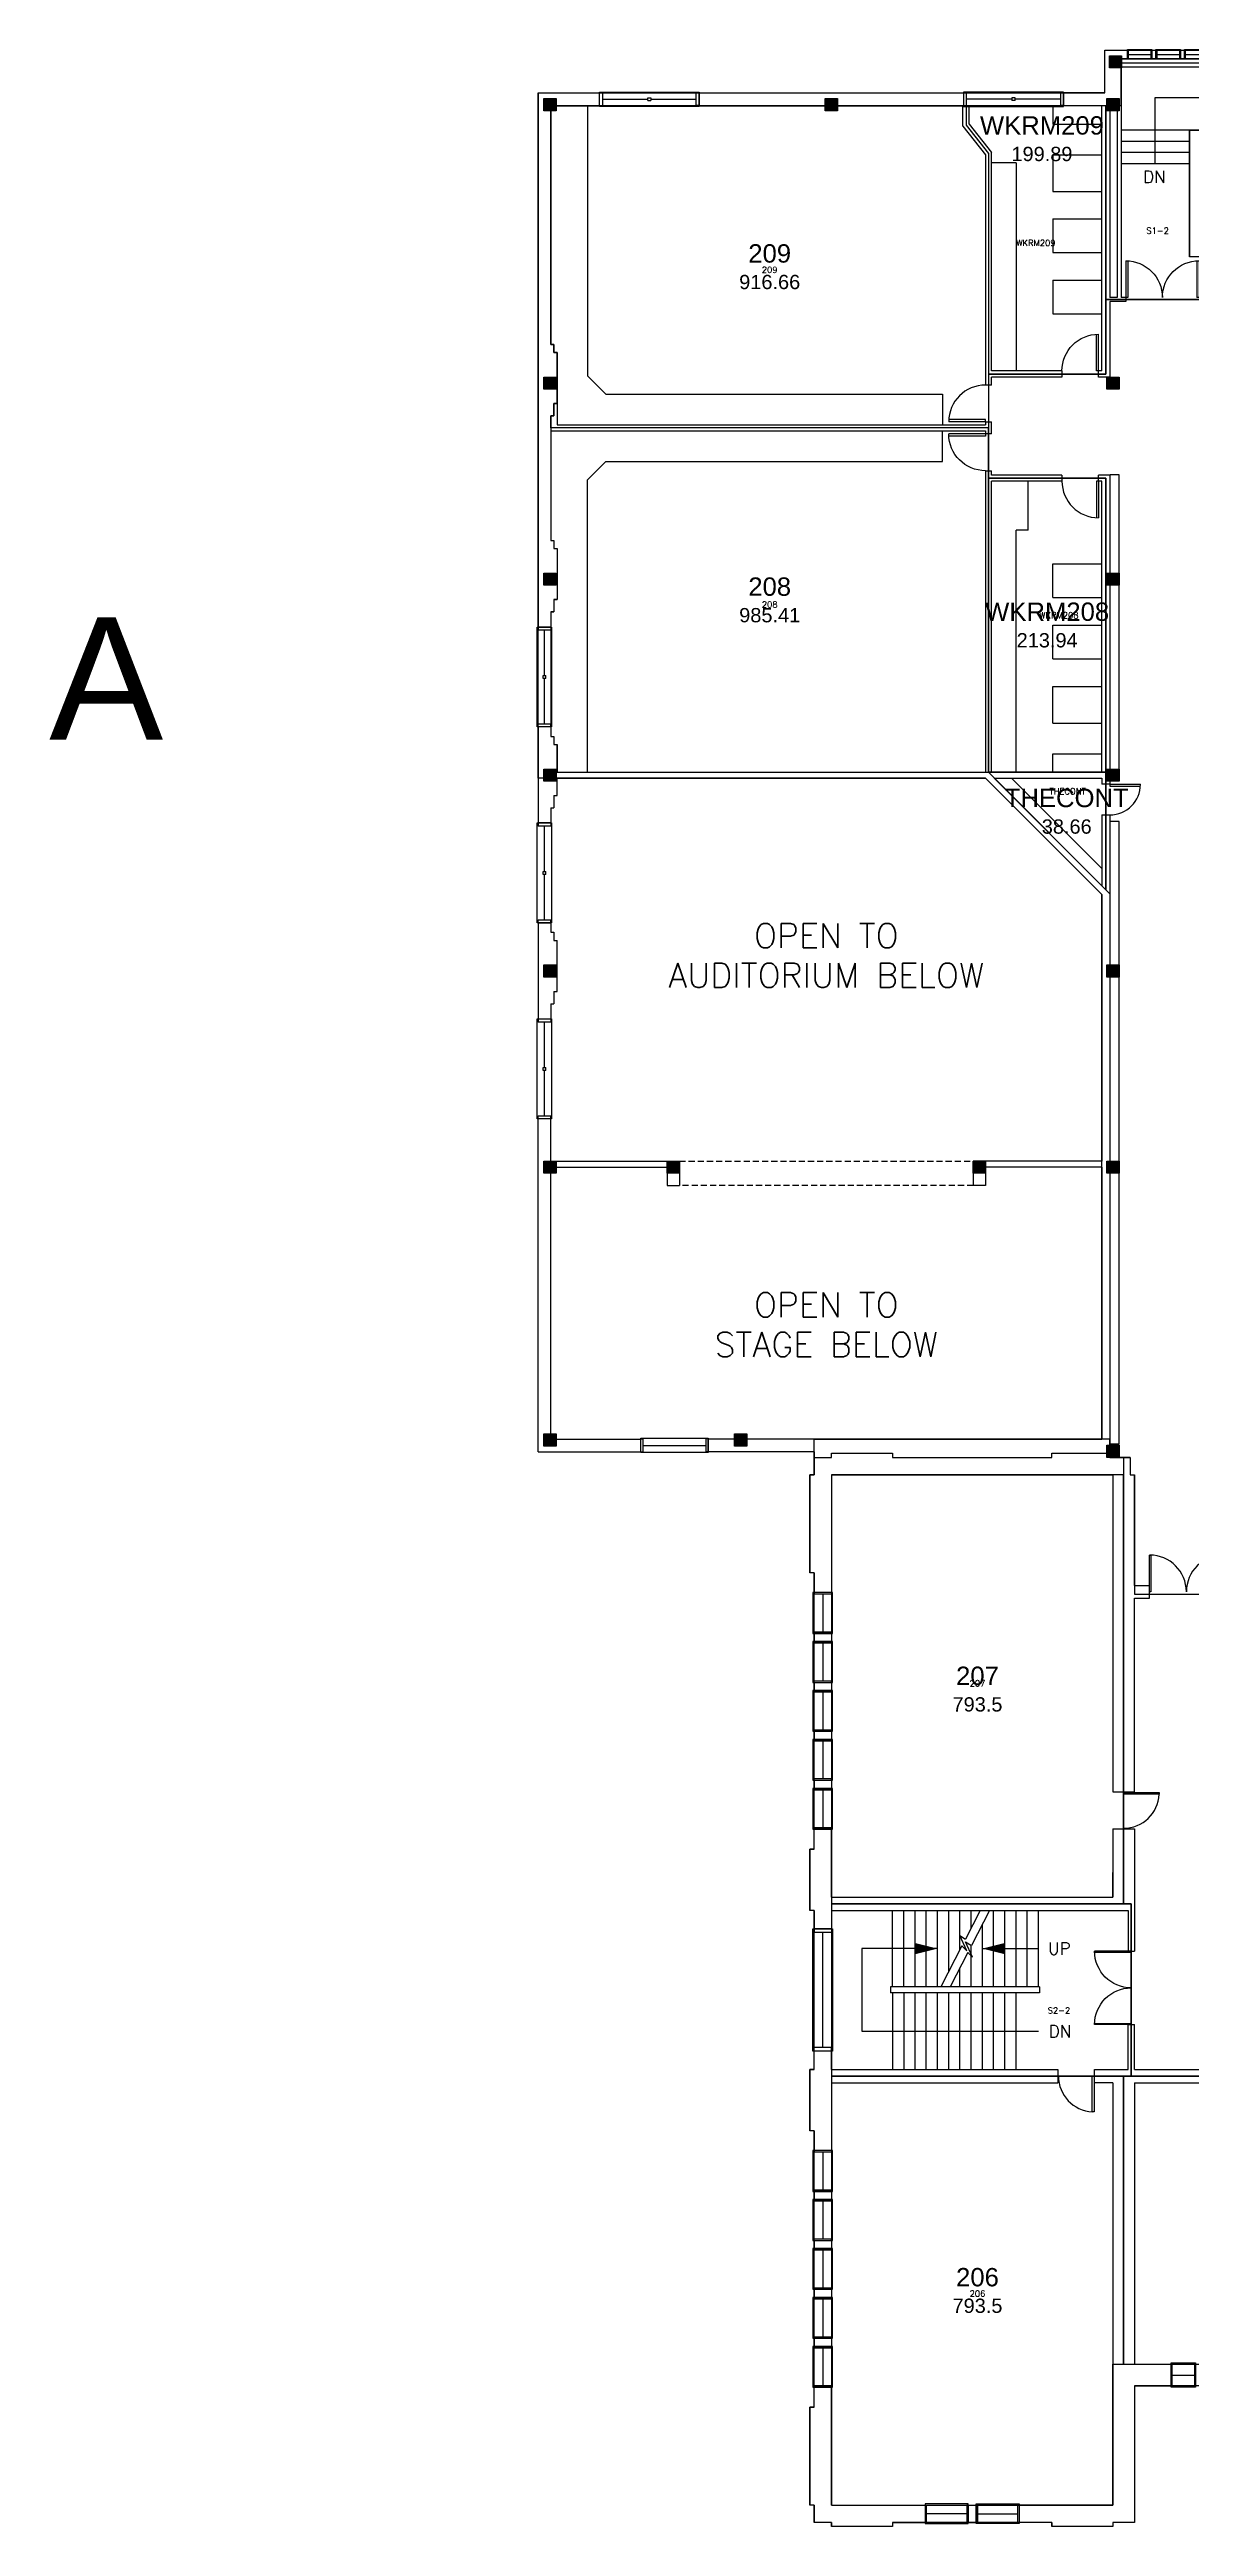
# Model space of a CAD drawing. Header units: inches. Extents: x -2145 to 3863, y -18008 to 4650.
# Drawn here: x -2145 to -1026, y -17840 to -15412 of the extents above; entities that cross this region are included whole.
import ezdxf
from ezdxf.enums import TextEntityAlignment as Align

# ---------------------------------------------------------------- set-up
doc = ezdxf.new("R2010")
doc.units = ezdxf.units.IN
doc.header["$LTSCALE"] = 48
doc.header["$MEASUREMENT"] = 0
doc.linetypes.add('H2', pattern=[0.1875, 0.125, -0.0625])
doc.layers.get('0').update_dxf_attribs({"linetype": 'CONTINUOUS'})
for name, color, linetype in [('A-COLS', 1, 'CONTINUOUS'), ('A-COLS-GRID', 41, 'CONTINUOUS'), ('A-DOOR', 30, 'CONTINUOUS'), ('A-FLOR-STRS', 30, 'CONTINUOUS'), ('A-FURN', 41, 'CONTINUOUS'), ('A-TEXT', 2, 'CONTINUOUS'), ('A-WALLS', 1, 'CONTINUOUS'), ('A-WIN', 30, 'CONTINUOUS'), ('CAFM_BLDG_OTLN', 41, 'CONTINUOUS'), ('CAFM_Gross', 200, 'CONTINUOUS'), ('CAFM_ID', 8, 'CONTINUOUS'), ('CAFM_MeasuredGross', 50, 'CONTINUOUS'), ('CAFM_SPACE', 5, 'CONTINUOUS'), ('CAFM_Space_Label', 7, 'CONTINUOUS')]:
    doc.layers.add(name, color=color, linetype=linetype)
doc.styles.add('CAFM-TXT', font='txt.shx', dxfattribs={"height": 6})
doc.styles.add('CAFM_BLDG-LABL', font='arial.ttf', dxfattribs={"height": 0.5})
doc.styles.add('ROMANS', font='ROMANS.shx')

# ---------------------------------------------------------------- blocks, each defined once
blk = doc.blocks.new('WN1')
for p, q in [((0, -0.5625), (0, 0.5625)), ((0, 0.5625), (1, 0.5625)), ((0, 0.5), (0.03125, 0.5)), ((0.03125, 0.5), (0.03125, -0.5)), ((1, 0.5), (0.96875, 0.5)), ((0.96875, -0.5), (0.96875, 0.5)), ((1, 0.5625), (1, -0.5625)), ((0.03125, 0), (0.96875, 0)), ((0, -0.5), (0.03125, -0.5)), ((1, -0.5625), (0, -0.5625)), ((1, -0.5), (0.96875, -0.5))]:
    blk.add_line(p, q)
blk = doc.blocks.new('WN2')
for p, q in [((0, -0.5625), (0, 0.5625)), ((0, 0.5625), (1, 0.5625)), ((0, 0.5), (0.03125, 0.5)), ((0.03125, 0.5), (0.03125, -0.5)), ((1, 0.5), (0.96875, 0.5)), ((0.96875, -0.5), (0.96875, 0.5)), ((1, 0.5625), (1, -0.5625)), ((0.03125, 0), (0.484375, 0)), ((0.484375, 0.109375), (0.515625, 0.109375)), ((0.484375, -0.09375), (0.484375, 0.109375)), ((0.515625, 0.109375), (0.515625, -0.09375)), ((0.515625, 0), (0.96875, 0)), ((0.484375, -0.09375), (0.515625, -0.09375)), ((0, -0.5), (0.03125, -0.5)), ((1, -0.5625), (0, -0.5625)), ((1, -0.5), (0.96875, -0.5))]:
    blk.add_line(p, q)
blk = doc.blocks.new('DR-S90')
for p, q in [((0.015, 0.005), (0.015, 0.97)), ((0.015, 0.97), (0.062, 0.97)), ((0.062, 0.97), (0.062, 0.005)), ((0.062, 0.005), (0.015, 0.005))]:
    blk.add_line(p, q)
blk.add_arc((0.015, 0), 0.97, 360, 87.21698)
blk = doc.blocks.new('DR-DOUB')
for p, q in [((0, 0.5), (0.015625, 0.5)), ((0, 0), (0, 0.5)), ((0.015625, 0.5), (0.015625, 0)), ((1, 0.5), (0.984375, 0.5)), ((0.984375, 0.5), (0.984375, 0)), ((1, 0), (1, 0.5)), ((0.015625, 0), (0, 0)), ((0.984375, 0), (1, 0))]:
    blk.add_line(p, q)
for centre, start, end in [((0, 0), 0, 90), ((1, 0), 90, 180)]:
    blk.add_arc(centre, 0.5, start, end)
blk = doc.blocks.new('LEADARR2')
blk.add_solid([(0, 0), (1, 0.25), (1, -0.25)])
blk = doc.blocks.new('08PDSS01')
for p, q in [((0, 0), (0, 1)), ((0.06, 0), (0.06, 0.998)), ((0, 0), (0.06, 0))]:
    blk.add_line(p, q)
blk.add_arc((0, 0), 1, 0, 90)
at = {"flags": 1}
for tag, p in [('DOORTYPE', (0.5, 0)), ('DOORNUM', (0.5, -0.171)), ('DOORMAT', (0.5, -0.686)), ('SIZE', (0.5, -0.514)), ('N/E', (0.5, -0.343)), ('FRAMEMAT', (0.5, -0.857)), ('FIRERATE', (0.5, -1.371)), ('JAMBDET', (0.5, -1.2)), ('HEADDET', (0.5, -1.029)), ('REMRKS', (0.5, -1.714)), ('HRDWR', (0.5, -1.543))]:
    blk.add_attdef(tag, text='', height=0.1, dxfattribs=at).set_placement(p, align=Align.CENTER)
blk = doc.blocks.new('08PDSS02')
for p, q in [((0, 0.5), (0, 0)), ((0.03, 0.499), (0.03, 0)), ((0.97, 0.499), (0.97, 0)), ((1, 0.5), (1, 0)), ((0, 0), (0.03, 0)), ((0.97, 0), (1, 0))]:
    blk.add_line(p, q)
for centre, start, end in [((0, 0), 0, 90), ((1, 0), 90, 180)]:
    blk.add_arc(centre, 0.5, start, end)
at = {"flags": 1}
for tag, p in [('DOORTYPE', (0, 0)), ('DOORNUM', (0, -0.171)), ('N/E', (0, -0.343)), ('DOORMAT', (0, -0.686)), ('SIZE', (0, -0.514)), ('FRAMEMAT', (0, -0.857)), ('HEADDET', (0, -1.029)), ('FIRERATE', (0, -1.371)), ('JAMBDET', (0, -1.2)), ('REMRKS', (0, -1.714)), ('HRDWR', (0, -1.543))]:
    blk.add_attdef(tag, text='', height=0.1, dxfattribs=at).set_placement(p, align=Align.CENTER)

msp = doc.modelspace()

# ---------------------------------------------------------------- linework, layer by layer
at = {"layer": 'A-COLS'}
for points in [[(-1106.4, -15418.5), (-1094.4, -15418.5), (-1094.4, -15430.5), (-1106.4, -15430.5)], [(-1660.9, -15460.5), (-1648.9, -15460.5), (-1648.9, -15472.5), (-1660.9, -15472.5)], [(-1384.9, -15460.5), (-1372.9, -15460.5), (-1372.9, -15472.5), (-1384.9, -15472.5)], [(-1108.9, -15460.5), (-1096.9, -15460.5), (-1096.9, -15472.5), (-1108.9, -15472.5)], [(-1660.9, -15733.5), (-1648.9, -15733.5), (-1648.9, -15745.5), (-1660.9, -15745.5)], [(-1108.9, -15733.5), (-1096.9, -15733.5), (-1096.9, -15745.5), (-1108.9, -15745.5)], [(-1660.9, -15925.6), (-1648.9, -15925.6), (-1648.9, -15937.6), (-1660.9, -15937.6)], [(-1108.9, -15925.6), (-1096.9, -15925.6), (-1096.9, -15937.6), (-1108.9, -15937.6)], [(-1660.9, -16117.7), (-1648.9, -16117.7), (-1648.9, -16129.7), (-1660.9, -16129.7)], [(-1108.9, -16117.7), (-1096.9, -16117.7), (-1096.9, -16129.7), (-1108.9, -16129.7)], [(-1660.9, -16309.8), (-1648.9, -16309.8), (-1648.9, -16321.8), (-1660.9, -16321.8)], [(-1108.9, -16309.8), (-1096.9, -16309.8), (-1096.9, -16321.8), (-1108.9, -16321.8)], [(-1660.9, -16502), (-1648.9, -16502), (-1648.9, -16514), (-1660.9, -16514)], [(-1539.9, -16502), (-1527.9, -16502), (-1527.9, -16514), (-1539.9, -16514)], [(-1239.9, -16502), (-1227.9, -16502), (-1227.9, -16514), (-1239.9, -16514)], [(-1108.9, -16502), (-1096.9, -16502), (-1096.9, -16514), (-1108.9, -16514)], [(-1660.9, -16769.5), (-1648.9, -16769.5), (-1648.9, -16781.5), (-1660.9, -16781.5)], [(-1473.9, -16769.5), (-1461.9, -16769.5), (-1461.9, -16781.5), (-1473.9, -16781.5)], [(-1108.9, -16780.5), (-1096.9, -16780.5), (-1096.9, -16792.5), (-1108.9, -16792.5)]]:
    msp.add_lwpolyline(points, close=True, dxfattribs=at)
at = {"layer": 'A-COLS-GRID'}
for points in [[(-1106.4, -15418.5), (-1094.4, -15418.5), (-1106.4, -15430.5), (-1094.4, -15430.5)], [(-1660.9, -15460.5), (-1648.9, -15460.5), (-1660.9, -15472.5), (-1648.9, -15472.5)], [(-1384.9, -15460.5), (-1372.9, -15460.5), (-1384.9, -15472.5), (-1372.9, -15472.5)], [(-1108.9, -15460.5), (-1096.9, -15460.5), (-1108.9, -15472.5), (-1096.9, -15472.5)], [(-1660.9, -15733.5), (-1648.9, -15733.5), (-1660.9, -15745.5), (-1648.9, -15745.5)], [(-1108.9, -15733.5), (-1096.9, -15733.5), (-1108.9, -15745.5), (-1096.9, -15745.5)], [(-1660.9, -15925.6), (-1648.9, -15925.6), (-1660.9, -15937.6), (-1648.9, -15937.6)], [(-1108.9, -15925.6), (-1096.9, -15925.6), (-1108.9, -15937.6), (-1096.9, -15937.6)], [(-1660.9, -16117.7), (-1648.9, -16117.7), (-1660.9, -16129.7), (-1648.9, -16129.7)], [(-1108.9, -16117.7), (-1096.9, -16117.7), (-1108.9, -16129.7), (-1096.9, -16129.7)], [(-1660.9, -16309.8), (-1648.9, -16309.8), (-1660.9, -16321.8), (-1648.9, -16321.8)], [(-1108.9, -16309.8), (-1096.9, -16309.8), (-1108.9, -16321.8), (-1096.9, -16321.8)], [(-1660.9, -16502), (-1648.9, -16502), (-1660.9, -16514), (-1648.9, -16514)], [(-1539.9, -16502), (-1527.9, -16502), (-1539.9, -16514), (-1527.9, -16514)], [(-1239.9, -16502), (-1227.9, -16502), (-1239.9, -16514), (-1227.9, -16514)], [(-1108.9, -16502), (-1096.9, -16502), (-1108.9, -16514), (-1096.9, -16514)], [(-1660.9, -16769.5), (-1648.9, -16769.5), (-1660.9, -16781.5), (-1648.9, -16781.5)], [(-1473.9, -16769.5), (-1461.9, -16769.5), (-1473.9, -16781.5), (-1461.9, -16781.5)], [(-1108.9, -16780.5), (-1096.9, -16780.5), (-1108.9, -16792.5), (-1096.9, -16792.5)]]:
    msp.add_solid(points, dxfattribs=at)
at = {"layer": 'A-FLOR-STRS'}
for p, q in [((-1094.9, -15425.5), (-913.9, -15425.5)), ((-1094.9, -15429.5), (-913.9, -15429.5)), ((-1061.4, -15459.5), (-944.9, -15459.5)), ((-1061.4, -15524.5), (-1061.4, -15459.5)), ((-1027.9, -15491.5), (-1094.9, -15491.5)), ((-1027.9, -15502.5), (-1094.9, -15502.5)), ((-1027.9, -15513.5), (-1094.9, -15513.5)), ((-1027.9, -15524.5), (-1094.9, -15524.5)), ((-1318.9, -17311.5), (-1318.9, -17236.5)), ((-1307.9, -17311.5), (-1307.9, -17236.5)), ((-1296.9, -17311.5), (-1296.9, -17236.5)), ((-1285.9, -17311.5), (-1285.9, -17236.5)), ((-1274.9, -17311.5), (-1274.9, -17236.5)), ((-1263.9, -17296.6), (-1263.9, -17236.5)), ((-1252.9, -17261.2), (-1252.9, -17236.5)), ((-1233.1, -17236.5), (-1247.5, -17264.6)), ((-1241.9, -17253.6), (-1241.9, -17236.5)), ((-1224, -17236.5), (-1241.7, -17271.1)), ((-1219.9, -17311.5), (-1219.9, -17236.5)), ((-1208.9, -17311.5), (-1208.9, -17236.5)), ((-1197.9, -17311.5), (-1197.9, -17236.5)), ((-1186.9, -17311.5), (-1186.9, -17236.5)), ((-1175.9, -17311.5), (-1175.9, -17236.5)), ((-1246.1, -17276.1), (-1253.1, -17261.1)), ((-1253.1, -17261.1), (-1247.5, -17264.6)), ((-1252.9, -17275.1), (-1252.9, -17261.5)), ((-1230.9, -17311.5), (-1230.9, -17249.9)), ((-1349.2, -17274), (-1349.2, -17355)), ((-1274.9, -17274), (-1349.2, -17274)), ((-1250.9, -17271.3), (-1271.5, -17311.5)), ((-1245.2, -17277.8), (-1262.4, -17311.5)), ((-1250.9, -17271.3), (-1246.1, -17276.1)), ((-1247.5, -17267.5), (-1241.7, -17271.1)), ((-1240.5, -17282.5), (-1247.5, -17267.5)), ((-1245.2, -17277.8), (-1240.5, -17282.5)), ((-1241.9, -17279.4), (-1241.9, -17270.9)), ((-1241.9, -17311.5), (-1241.9, -17281)), ((-1230.9, -17274), (-1175.9, -17274)), ((-1252.9, -17311.5), (-1252.9, -17292.9)), ((-1318.9, -17317.5), (-1318.9, -17392.5)), ((-1307.9, -17317.5), (-1307.9, -17392.5)), ((-1296.9, -17392.5), (-1296.9, -17317.5)), ((-1285.9, -17392.5), (-1285.9, -17317.5)), ((-1274.9, -17392.5), (-1274.9, -17317.5)), ((-1263.9, -17392.5), (-1263.9, -17317.5)), ((-1252.9, -17392.5), (-1252.9, -17317.5)), ((-1241.9, -17392.5), (-1241.9, -17317.5)), ((-1230.9, -17392.5), (-1230.9, -17317.5)), ((-1219.9, -17392.5), (-1219.9, -17317.5)), ((-1208.9, -17392.5), (-1208.9, -17317.5)), ((-1197.9, -17392.5), (-1197.9, -17317.5)), ((-1349.2, -17355), (-1175.9, -17355))]:
    msp.add_line(p, q, dxfattribs=at)
at = {"layer": 'A-FURN'}
for p, q in [((-1617.9, -15467.5), (-1617.9, -15732.3)), ((-1161.9, -15467.5), (-1161.9, -15485.5)), ((-1161.9, -15485.5), (-1113.9, -15485.5)), ((-1197.9, -15523.5), (-1221.9, -15523.5)), ((-1197.9, -15523.5), (-1197.9, -15727.5)), ((-1161.9, -15515.5), (-1161.9, -15551.5)), ((-1161.9, -15515.5), (-1113.9, -15515.5)), ((-1161.9, -15551.5), (-1113.9, -15551.5)), ((-1161.9, -15578.5), (-1161.9, -15611.5)), ((-1161.9, -15578.5), (-1113.9, -15578.5)), ((-1161.9, -15611.5), (-1113.9, -15611.5)), ((-1161.9, -15638.5), (-1161.9, -15671.5)), ((-1161.9, -15638.5), (-1113.9, -15638.5)), ((-1161.9, -15671.5), (-1113.9, -15671.5)), ((-1599.9, -15750.3), (-1617.9, -15732.3)), ((-1599.9, -15750.3), (-1269.9, -15750.3)), ((-1269.9, -15750.3), (-1269.9, -15780.3)), ((-1269.9, -15816.3), (-1269.9, -15786.3)), ((-1599.9, -15816.3), (-1617.9, -15834.3)), ((-1599.9, -15816.3), (-1269.9, -15816.3)), ((-1096.9, -15829.3), (-1105.6, -15829.3)), ((-1096.9, -16123.6), (-1096.9, -15829.3)), ((-1617.9, -16120.7), (-1617.9, -15834.3)), ((-1185.9, -15883.5), (-1185.9, -15835.5)), ((-1197.9, -16120.7), (-1197.9, -15883.5)), ((-1185.9, -15883.5), (-1197.9, -15883.5)), ((-1161.9, -15916.7), (-1113.9, -15916.7)), ((-1161.9, -15949.7), (-1161.9, -15916.7)), ((-1161.9, -15949.7), (-1113.9, -15949.7)), ((-1161.9, -15976.7), (-1113.9, -15976.7)), ((-1161.9, -16009.7), (-1161.9, -15976.7)), ((-1161.9, -16009.7), (-1113.9, -16009.7)), ((-1161.9, -16036.7), (-1113.9, -16036.7)), ((-1161.9, -16072.7), (-1161.9, -16036.7)), ((-1161.9, -16072.7), (-1113.9, -16072.7)), ((-1161.9, -16120.7), (-1161.9, -16102.7)), ((-1161.9, -16102.7), (-1113.9, -16102.7)), ((-1202.4, -16126.7), (-1113.9, -16215.3)), ((-1096.9, -16169.3), (-1105.6, -16169.3)), ((-1096.9, -16779.5), (-1096.9, -16169.3)), ((-1096.9, -16779.5), (-1105.6, -16779.5))]:
    msp.add_line(p, q, dxfattribs=at)
at = {"layer": 'A-WALLS'}
for p, q in [((-1110.9, -15455), (-1110.9, -15413)), ((-1110.9, -15413), (-1088.7, -15413)), ((-1088.7, -15421.5), (-1088.7, -15413)), ((-1064.7, -15421.5), (-1064.7, -15413)), ((-1064.7, -15413), (-1060.7, -15413)), ((-1060.7, -15413), (-1060.7, -15421.5)), ((-1036.7, -15413), (-1036.7, -15421.5)), ((-1036.7, -15413), (-1032.7, -15413)), ((-1032.7, -15421.5), (-1032.7, -15413)), ((-1094.9, -15421.5), (-1088.7, -15421.5)), ((-1094.9, -15467.5), (-1094.9, -15425.5)), ((-1064.7, -15421.5), (-1060.7, -15421.5)), ((-1036.7, -15421.5), (-1032.7, -15421.5)), ((-1666.4, -15455), (-1606.4, -15455)), ((-1666.4, -15455), (-1666.4, -15978.5)), ((-1606.4, -15467.5), (-1606.4, -15455)), ((-1508.4, -15455), (-1249.4, -15455)), ((-1508.4, -15467.5), (-1508.4, -15455)), ((-1249.4, -15455), (-1249.4, -15467.5)), ((-1151.4, -15455), (-1151.4, -15467.5)), ((-1110.9, -15455), (-1151.4, -15455)), ((-1653.9, -15467.5), (-1606.4, -15467.5)), ((-1653.9, -15467.5), (-1653.9, -15701.5)), ((-1508.4, -15467.5), (-1249.4, -15467.5)), ((-1249.9, -15487.5), (-1249.9, -15467.5)), ((-1249.9, -15487.5), (-1227.9, -15515.5)), ((-1243.9, -15485.5), (-1243.9, -15467.5)), ((-1243.9, -15485.5), (-1221.9, -15513.5)), ((-1113.9, -15467.5), (-1151.4, -15467.5)), ((-1113.9, -15727.5), (-1113.9, -15467.5)), ((-1105.9, -15467.5), (-1098.9, -15467.5)), ((-1105.9, -15467.5), (-1105.9, -15655.5)), ((-1098.9, -15467.5), (-1098.9, -15655.5)), ((-1094.9, -15467.5), (-1094.9, -15655.5)), ((-1221.9, -15727.5), (-1221.9, -15513.5)), ((-1027.9, -15491.5), (-1027.9, -15615.5)), ((-975.9, -15491.5), (-1027.9, -15491.5)), ((-1227.9, -15515.5), (-1227.9, -15741.3)), ((-1013.9, -15615.5), (-1027.9, -15615.5)), ((-1098.9, -15655.5), (-1105.9, -15655.5)), ((-1105.9, -15659.5), (-1105.9, -15733.5)), ((-1090.4, -15659.5), (-1105.9, -15659.5)), ((-1090.4, -15655.5), (-1094.9, -15655.5)), ((-1090.4, -15655.5), (-1090.4, -15659.5)), ((-1653.9, -15701.5), (-1650.9, -15701.5)), ((-1650.9, -15701.5), (-1650.9, -15709.5)), ((-1650.9, -15709.5), (-1647.9, -15709.5)), ((-1647.9, -15709.5), (-1647.9, -15759.5)), ((-1152.9, -15727.5), (-1221.9, -15727.5)), ((-1221.9, -15741.3), (-1221.9, -15733.5)), ((-1152.9, -15733.5), (-1221.9, -15733.5)), ((-1152.9, -15727.5), (-1152.9, -15733.5)), ((-1113.9, -15727.5), (-1116.9, -15727.5)), ((-1116.9, -15733.5), (-1116.9, -15727.5)), ((-1105.9, -15733.5), (-1116.9, -15733.5)), ((-1221.9, -15741.3), (-1227.9, -15741.3)), ((-1653.9, -15771.5), (-1650.9, -15771.5)), ((-1653.9, -15771.5), (-1653.9, -15893.6)), ((-1650.9, -15759.5), (-1647.9, -15759.5)), ((-1650.9, -15759.5), (-1650.9, -15771.5)), ((-1647.9, -15759.5), (-1647.9, -15780.3)), ((-1647.9, -15780.3), (-1227.9, -15780.3)), ((-1227.9, -15777.3), (-1227.9, -15780.3)), ((-1227.9, -15777.3), (-1221.9, -15777.3)), ((-1221.9, -15789.3), (-1221.9, -15777.3)), ((-1653.9, -15786.3), (-1227.9, -15786.3)), ((-1227.9, -15786.3), (-1227.9, -15789.3)), ((-1221.9, -15789.3), (-1227.9, -15789.3)), ((-1227.9, -15825.3), (-1227.9, -16120.7)), ((-1227.9, -15825.3), (-1221.9, -15825.3)), ((-1221.9, -15829.5), (-1221.9, -15825.3)), ((-1152.9, -15829.5), (-1221.9, -15829.5)), ((-1152.9, -15829.5), (-1152.9, -15835.5)), ((-1105.9, -15829.5), (-1116.9, -15829.5)), ((-1116.9, -15835.5), (-1116.9, -15829.5)), ((-1105.9, -15829.5), (-1105.9, -16132.7)), ((-1221.9, -16120.7), (-1221.9, -15835.5)), ((-1152.9, -15835.5), (-1221.9, -15835.5)), ((-1113.9, -15835.5), (-1116.9, -15835.5)), ((-1113.9, -16120.7), (-1113.9, -15835.5)), ((-1653.9, -15893.6), (-1650.9, -15893.6)), ((-1650.9, -15893.6), (-1650.9, -15901.6)), ((-1650.9, -15901.6), (-1647.9, -15901.6)), ((-1647.9, -15901.6), (-1647.9, -15951.6)), ((-1650.9, -15951.6), (-1650.9, -15963.6)), ((-1650.9, -15951.6), (-1647.9, -15951.6)), ((-1653.9, -15963.6), (-1650.9, -15963.6)), ((-1653.9, -15963.6), (-1653.9, -15978.5)), ((-1653.9, -15978.5), (-1666.4, -15978.5)), ((-1653.9, -16076.5), (-1666.4, -16076.5)), ((-1666.4, -16076.5), (-1666.4, -16170.6)), ((-1653.9, -16076.5), (-1653.9, -16085.7)), ((-1653.9, -16085.7), (-1650.9, -16085.7)), ((-1650.9, -16085.7), (-1650.9, -16093.7)), ((-1650.9, -16093.7), (-1647.9, -16093.7)), ((-1647.9, -16120.7), (-1647.9, -16093.7)), ((-1647.9, -16120.7), (-1227.9, -16120.7)), ((-1221.9, -16120.7), (-1113.9, -16120.7)), ((-1650.9, -16143.7), (-1647.9, -16143.7)), ((-1650.9, -16143.7), (-1650.9, -16155.7)), ((-1647.9, -16143.7), (-1647.9, -16126.7)), ((-1647.9, -16126.7), (-1227.9, -16126.7)), ((-1227.9, -16126.7), (-1113.9, -16240.7)), ((-1219.4, -16126.7), (-1113.9, -16232.2)), ((-1219.4, -16126.7), (-1113.9, -16126.7)), ((-1113.9, -16126.7), (-1113.9, -16132.7)), ((-1105.9, -16132.7), (-1113.9, -16132.7)), ((-1653.9, -16170.6), (-1666.4, -16170.6)), ((-1653.9, -16155.7), (-1653.9, -16170.6)), ((-1653.9, -16155.7), (-1650.9, -16155.7)), ((-1113.9, -16162.7), (-1113.9, -16232.2)), ((-1113.9, -16162.7), (-1105.9, -16162.7)), ((-1105.9, -16162.7), (-1105.9, -16774.5)), ((-1113.9, -16240.7), (-1113.9, -16502)), ((-1666.4, -16268.6), (-1653.9, -16268.6)), ((-1666.4, -16268.6), (-1666.4, -16362.7)), ((-1653.9, -16268.6), (-1653.9, -16277.8)), ((-1653.9, -16277.8), (-1650.9, -16277.8)), ((-1650.9, -16277.8), (-1650.9, -16285.8)), ((-1650.9, -16285.8), (-1647.9, -16285.8)), ((-1647.9, -16335.8), (-1647.9, -16285.8)), ((-1650.9, -16335.8), (-1650.9, -16347.8)), ((-1650.9, -16335.8), (-1647.9, -16335.8)), ((-1666.4, -16362.7), (-1653.9, -16362.7)), ((-1653.9, -16347.8), (-1650.9, -16347.8)), ((-1653.9, -16347.8), (-1653.9, -16362.7)), ((-1653.9, -16460.7), (-1666.4, -16460.7)), ((-1666.4, -16787), (-1666.4, -16460.7)), ((-1653.9, -16774.5), (-1653.9, -16460.7)), ((-1653.9, -16502), (-1527.9, -16502)), ((-1653.9, -16508), (-1539.9, -16508)), ((-1539.9, -16508), (-1539.9, -16526)), ((-1527.9, -16502), (-1527.9, -16526)), ((-1113.9, -16502), (-1239.9, -16502)), ((-1239.9, -16502), (-1239.9, -16526)), ((-1113.9, -16508), (-1227.9, -16508)), ((-1227.9, -16508), (-1227.9, -16526)), ((-1113.9, -16508), (-1113.9, -16774.5)), ((-1539.9, -16526), (-1527.9, -16526)), ((-1227.9, -16526), (-1239.9, -16526)), ((-1653.9, -16774.5), (-1565.7, -16774.5)), ((-1565.7, -16787), (-1565.7, -16774.5)), ((-1105.9, -16774.5), (-1499.7, -16774.5)), ((-1499.7, -16787), (-1499.7, -16774.5)), ((-1105.9, -16788.5), (-1105.9, -16774.5)), ((-1666.4, -16787), (-1565.7, -16787)), ((-1395.9, -16787), (-1499.7, -16787)), ((-1395.9, -16787), (-1395.9, -16809.5)), ((-1102.9, -16788.5), (-1105.9, -16788.5)), ((-1102.9, -16792.5), (-1102.9, -16788.5)), ((-1085.9, -16792.5), (-1102.9, -16792.5)), ((-1085.9, -16792.5), (-1085.9, -16809.5)), ((-1399.9, -16809.5), (-1399.9, -16905.5)), ((-1395.9, -16809.5), (-1399.9, -16809.5)), ((-1378.9, -16809.5), (-1378.9, -16925)), ((-1378.9, -16809.5), (-1102.9, -16809.5)), ((-1102.9, -16809.5), (-1102.9, -17120.5)), ((-1085.9, -16809.5), (-1081.9, -16809.5)), ((-1081.9, -16918), (-1081.9, -16809.5)), ((-1395.9, -16905.5), (-1399.9, -16905.5)), ((-1395.9, -16905.5), (-1395.9, -16925)), ((-1081.9, -16918), (-1066.9, -16918)), ((-1066.9, -16930.5), (-1066.9, -16918)), ((-1378.9, -16925), (-1395.9, -16925)), ((-1081.9, -17120.5), (-1081.9, -16930.5)), ((-1081.9, -16930.5), (-1066.9, -16930.5)), ((-1378.9, -16965), (-1395.9, -16965)), ((-1395.9, -16965), (-1395.9, -16973)), ((-1378.9, -16965), (-1378.9, -16973)), ((-1378.9, -16973), (-1395.9, -16973)), ((-1395.9, -16973), (-1378.9, -16973)), ((-1395.9, -17013), (-1378.9, -17013)), ((-1395.9, -17013), (-1395.9, -17021)), ((-1378.9, -17013), (-1378.9, -17021)), ((-1395.9, -17021), (-1378.9, -17021)), ((-1378.9, -17021), (-1395.9, -17021)), ((-1378.9, -17061), (-1395.9, -17061)), ((-1395.9, -17061), (-1395.9, -17069)), ((-1378.9, -17069), (-1395.9, -17069)), ((-1395.9, -17069), (-1378.9, -17069)), ((-1378.9, -17061), (-1378.9, -17069)), ((-1395.9, -17109), (-1378.9, -17109)), ((-1395.9, -17109), (-1395.9, -17117)), ((-1395.9, -17117), (-1378.9, -17117)), ((-1378.9, -17117), (-1395.9, -17117)), ((-1378.9, -17109), (-1378.9, -17117)), ((-1102.9, -17120.5), (-1081.9, -17120.5)), ((-1395.9, -17176.5), (-1395.9, -17157)), ((-1378.9, -17157), (-1395.9, -17157)), ((-1378.9, -17223.5), (-1378.9, -17157)), ((-1102.9, -17156.5), (-1102.9, -17223.5)), ((-1102.9, -17156.5), (-1081.9, -17156.5)), ((-1081.9, -17156.5), (-1081.9, -17276.5)), ((-1399.9, -17176.5), (-1399.9, -17236.5)), ((-1395.9, -17176.5), (-1399.9, -17176.5)), ((-1102.9, -17223.5), (-1102.9, -17199.5)), ((-1395.9, -17236.5), (-1399.9, -17236.5)), ((-1395.9, -17236.5), (-1395.9, -17254.5)), ((-1378.9, -17223.5), (-1102.9, -17223.5)), ((-1378.9, -17236.5), (-1087.9, -17236.5)), ((-1378.9, -17236.5), (-1378.9, -17254.5)), ((-1087.9, -17236.5), (-1087.9, -17276.5)), ((-1378.9, -17254.5), (-1395.9, -17254.5)), ((-1087.9, -17276.5), (-1081.9, -17276.5)), ((-1320.9, -17311.5), (-1320.9, -17317.5)), ((-1174.9, -17311.5), (-1320.9, -17311.5)), ((-1174.9, -17311.5), (-1174.9, -17317.5)), ((-1174.9, -17317.5), (-1320.9, -17317.5)), ((-1087.9, -17392.5), (-1087.9, -17348.5)), ((-1087.9, -17348.5), (-1081.9, -17348.5)), ((-1081.9, -17392.5), (-1081.9, -17348.5)), ((-1395.9, -17392.5), (-1395.9, -17374.5)), ((-1378.9, -17374.5), (-1395.9, -17374.5)), ((-1378.9, -17392.5), (-1378.9, -17374.5)), ((-1399.9, -17392.5), (-1399.9, -17452.5)), ((-1395.9, -17392.5), (-1399.9, -17392.5)), ((-1378.9, -17392.5), (-1156.9, -17392.5)), ((-1378.9, -17405.5), (-1378.9, -17472)), ((-1378.9, -17405.5), (-1156.9, -17405.5)), ((-1156.9, -17392.5), (-1156.9, -17405.5)), ((-1120.9, -17392.5), (-1087.9, -17392.5)), ((-1120.9, -17405.5), (-1120.9, -17392.5)), ((-1102.9, -17405.5), (-1120.9, -17405.5)), ((-1102.9, -17405.5), (-1102.9, -17819.5)), ((-1081.9, -17392.5), (-735.2, -17392.5)), ((-1081.9, -17405.5), (-1081.9, -17681.5)), ((-1081.9, -17405.5), (-735.2, -17405.5)), ((-1395.9, -17452.5), (-1399.9, -17452.5)), ((-1395.9, -17452.5), (-1395.9, -17472)), ((-1378.9, -17472), (-1395.9, -17472)), ((-1395.9, -17512), (-1395.9, -17520)), ((-1378.9, -17512), (-1395.9, -17512)), ((-1395.9, -17520), (-1378.9, -17520)), ((-1378.9, -17520), (-1395.9, -17520)), ((-1378.9, -17512), (-1378.9, -17520)), ((-1395.9, -17560), (-1395.9, -17568)), ((-1395.9, -17560), (-1378.9, -17560)), ((-1378.9, -17568), (-1395.9, -17568)), ((-1395.9, -17568), (-1378.9, -17568)), ((-1378.9, -17560), (-1378.9, -17568)), ((-1395.9, -17608), (-1395.9, -17616)), ((-1378.9, -17608), (-1395.9, -17608)), ((-1395.9, -17616), (-1378.9, -17616)), ((-1378.9, -17616), (-1395.9, -17616)), ((-1378.9, -17608), (-1378.9, -17616)), ((-1395.9, -17656), (-1395.9, -17664)), ((-1395.9, -17656), (-1378.9, -17656)), ((-1378.9, -17664), (-1395.9, -17664)), ((-1395.9, -17664), (-1378.9, -17664)), ((-1378.9, -17656), (-1378.9, -17664)), ((-1081.9, -17681.5), (-1045.9, -17681.5)), ((-1045.9, -17702.5), (-1045.9, -17681.5)), ((-1399.9, -17723.5), (-1399.9, -17819.5)), ((-1395.9, -17723.5), (-1399.9, -17723.5)), ((-1395.9, -17723.5), (-1395.9, -17704)), ((-1378.9, -17704), (-1395.9, -17704)), ((-1378.9, -17819.5), (-1378.9, -17704)), ((-1081.9, -17702.5), (-1045.9, -17702.5)), ((-1081.9, -17702.5), (-1081.9, -17836.5)), ((-1395.9, -17819.5), (-1399.9, -17819.5)), ((-1395.9, -17819.5), (-1395.9, -17836.5)), ((-1378.9, -17819.5), (-1286.9, -17819.5)), ((-1286.9, -17819.5), (-1286.9, -17836.5)), ((-1244.9, -17819.5), (-1244.9, -17836.5)), ((-1244.9, -17819.5), (-1236.9, -17819.5)), ((-1236.9, -17819.5), (-1236.9, -17836.5)), ((-1102.9, -17819.5), (-1194.9, -17819.5)), ((-1194.9, -17819.5), (-1194.9, -17836.5)), ((-1378.9, -17836.5), (-1395.9, -17836.5)), ((-1378.9, -17836.5), (-1378.9, -17840.5)), ((-1318.9, -17840.5), (-1378.9, -17840.5)), ((-1318.9, -17836.5), (-1286.9, -17836.5)), ((-1318.9, -17836.5), (-1318.9, -17840.5)), ((-1244.9, -17836.5), (-1236.9, -17836.5)), ((-1162.9, -17836.5), (-1194.9, -17836.5)), ((-1162.9, -17836.5), (-1162.9, -17840.5)), ((-1102.9, -17840.5), (-1162.9, -17840.5)), ((-1102.9, -17836.5), (-1102.9, -17840.5)), ((-1081.9, -17836.5), (-1102.9, -17836.5))]:
    msp.add_line(p, q, dxfattribs=at)
at = {"layer": 'A-WALLS', "linetype": 'H2'}
for p, q in [((-1527.9, -16502), (-1239.9, -16502)), ((-1239.9, -16526), (-1527.9, -16526))]:
    msp.add_line(p, q, dxfattribs=at)
at = {"layer": 'CAFM_BLDG_OTLN'}
msp.add_lwpolyline([(-985.9, -17702.5), (-1081.9, -17702.5), (-1081.9, -17836.5), (-1102.9, -17836.5), (-1102.9, -17840.5), (-1162.9, -17840.5), (-1162.9, -17836.5), (-1318.9, -17836.5), (-1318.9, -17840.5), (-1378.9, -17840.5), (-1378.9, -17836.5), (-1395.9, -17836.5), (-1395.9, -17819.5), (-1399.9, -17819.5), (-1399.9, -17723.5), (-1395.9, -17723.5), (-1395.9, -17452.5), (-1399.9, -17452.5), (-1399.9, -17392.5), (-1395.9, -17392.5), (-1395.9, -17236.5), (-1399.9, -17236.5), (-1399.9, -17176.5), (-1395.9, -17176.5), (-1395.9, -16905.5), (-1399.9, -16905.5), (-1399.9, -16809.5), (-1395.9, -16809.5), (-1395.9, -16792.5), (-1378.9, -16792.5), (-1378.9, -16788.5), (-1318.9, -16788.5), (-1318.9, -16792.5), (-1162.9, -16792.5), (-1162.9, -16788.5), (-1102.9, -16788.5), (-1102.9, -16792.5), (-1085.9, -16792.5), (-1085.9, -16809.5), (-1081.9, -16809.5), (-1081.9, -16926.5), (-985.9, -16926.5)], dxfattribs=at)
at = {"layer": 'CAFM_Gross'}
msp.add_lwpolyline([(-985.9, -17702.5), (-1081.9, -17702.5), (-1081.9, -17836.5), (-1102.9, -17836.5), (-1102.9, -17840.5), (-1162.9, -17840.5), (-1162.9, -17836.5), (-1318.9, -17836.5), (-1318.9, -17840.5), (-1378.9, -17840.5), (-1378.9, -17836.5), (-1395.9, -17836.5), (-1395.9, -17819.5), (-1399.9, -17819.5), (-1399.9, -17723.5), (-1395.9, -17723.5), (-1395.9, -17452.5), (-1399.9, -17452.5), (-1399.9, -17392.5), (-1395.9, -17392.5), (-1395.9, -17236.5), (-1399.9, -17236.5), (-1399.9, -17176.5), (-1395.9, -17176.5), (-1395.9, -16905.5), (-1399.9, -16905.5), (-1399.9, -16809.5), (-1395.9, -16809.5), (-1395.9, -16774.5), (-1395.9, -16774.5), (-1113.9, -16774.5), (-1113.9, -16240.7), (-1227.9, -16126.7), (-1666.4, -16126.7), (-1666.4, -16126.7), (-1666.4, -15455), (-1110.9, -15455), (-1110.9, -15413), (-918.4, -15413)], dxfattribs=at)
at = {"layer": 'CAFM_MeasuredGross'}
msp.add_lwpolyline([(-905.9, -15421.5), (-1094.9, -15421.5), (-1094.9, -15467.5), (-1653.9, -15467.5), (-1653.9, -15701.5), (-1650.9, -15701.5), (-1650.9, -15709.5), (-1647.9, -15709.5), (-1647.9, -15759.5), (-1650.9, -15759.5), (-1650.9, -15771.5), (-1653.9, -15771.5), (-1653.9, -15893.6), (-1650.9, -15893.6), (-1650.9, -15901.6), (-1647.9, -15901.6), (-1647.9, -15951.6), (-1650.9, -15951.6), (-1650.9, -15963.6), (-1653.9, -15963.6), (-1653.9, -16085.7), (-1650.9, -16085.7), (-1650.9, -16093.7), (-1647.9, -16093.7), (-1647.9, -16120.7), (-1647.9, -16120.7), (-1224.9, -16120.7), (-1105.9, -16240.2), (-1105.9, -16792.5), (-1092.4, -16792.5), (-1092.4, -16809.5), (-1378.9, -16809.5), (-1378.9, -17819.5), (-1102.9, -17819.5), (-1102.9, -17681.5), (33.1, -17681.5)], dxfattribs=at)
at = {"layer": 'CAFM_SPACE'}
for points in [[(-1109.9, -15467.5), (-1109.9, -15657.5), (-1011.9, -15657.5), (-1011.9, -15615.5), (-1027.9, -15615.5), (-1027.9, -15491.5), (-975.9, -15491.5), (-975.9, -15613.5), (-909.9, -15613.5), (-909.9, -15421.5), (-1094.9, -15421.5), (-1094.9, -15467.5)], [(-1246.9, -15467.5), (-1246.9, -15486.5), (-1224.9, -15514.5), (-1224.9, -15783.3), (-1653.9, -15783.3), (-1653.9, -15771.5), (-1650.9, -15771.5), (-1650.9, -15759.5), (-1647.9, -15759.5), (-1647.9, -15709.5), (-1650.9, -15709.5), (-1650.9, -15701.5), (-1653.9, -15701.5), (-1653.9, -15467.5)], [(-1224.9, -15514.5), (-1224.9, -15730.5), (-1109.9, -15730.5), (-1109.9, -15467.5), (-1246.9, -15467.5), (-1246.9, -15486.5)], [(-1647.9, -16120.7), (-1224.9, -16120.7), (-1224.9, -15783.3), (-1653.9, -15783.3), (-1653.9, -15893.6), (-1650.9, -15893.6), (-1650.9, -15901.6), (-1647.9, -15901.6), (-1647.9, -15951.6), (-1650.9, -15951.6), (-1650.9, -15963.6), (-1653.9, -15963.6), (-1653.9, -16085.7), (-1650.9, -16085.7), (-1650.9, -16093.7), (-1647.9, -16093.7)], [(-1109.9, -15832.5), (-1224.9, -15832.5), (-1224.9, -16120.7), (-1109.9, -16120.7)], [(-1224.9, -16120.7), (-1109.9, -16236.2), (-1109.9, -16120.7)], [(-1092.4, -16809.5), (-1378.9, -16809.5), (-1378.9, -17230), (-1092.4, -17230)], [(-1084.9, -17230), (-1378.9, -17230), (-1378.9, -17399), (-1084.9, -17399)], [(-1378.9, -17819.5), (-1102.9, -17819.5), (-1102.9, -17681.5), (-1092.4, -17681.5), (-1092.4, -17399), (-1378.9, -17399)], [(-1092.4, -17399), (-1092.4, -17681.5), (-685.2, -17681.5), (-685.2, -17399)]]:
    msp.add_lwpolyline(points, close=True, dxfattribs=at)
msp.add_lwpolyline([(-1011.9, -15657.5), (-1109.9, -15657.5), (-1109.9, -15730.5), (-1224.9, -15730.5), (-1224.9, -15832.5), (-1109.9, -15832.5), (-1109.9, -16236.2), (-1105.9, -16240.2), (-1105.9, -16792.5), (-1092.4, -16792.5), (-1092.4, -17230), (-1084.9, -17230), (-1084.9, -17399), (15.1, -17399)], dxfattribs=at)

# ---------------------------------------------------------------- block references
at = {"layer": 'A-DOOR'}
for name, p, xscale, yscale, zscale, rotation in [('08PDSS02', (-1018.4, -15655.5), 72, -72, 72, 180), ('08PDSS01', (-1116.9, -15727.5), 36, -36, 36, 180), ('08PDSS01', (-1227.9, -15777.3), 36, 36, 36, 90), ('08PDSS01', (-1227.9, -15789.3), 36, -36, 36, 270), ('08PDSS01', (-1116.9, -15835.5), 36, 36, 36, 180), ('08PDSS01', (-1105.9, -16132.7), 30, 30, 30, 270)]:
    msp.add_blockref(name, p, dxfattribs=dict(at, xscale=xscale, yscale=yscale, zscale=zscale, rotation=rotation))
for name, p, xscale, yscale in [('DR-DOUB', (-1066.9, -16924.2), 72, 72), ('DR-S90', (-1120.9, -17399), -36, -36)]:
    msp.add_blockref(name, p, dxfattribs=dict(at, xscale=xscale, yscale=yscale))
at = {"layer": 'A-DOOR', "rotation": 90}
for name, p, xscale, yscale in [('DR-S90', (-1092.4, -17120.5), -36, -36), ('DR-DOUB', (-1084.9, -17276.5), -72, 72)]:
    msp.add_blockref(name, p, dxfattribs=dict(at, xscale=xscale, yscale=yscale))
at = {"layer": 'A-FLOR-STRS', "yscale": 21.6, "zscale": 21.6}
for p, xscale in [((-1274.9, -17274), -21.6), ((-1230.9, -17274), 21.6)]:
    msp.add_blockref('LEADARR2', p, dxfattribs=dict(at, xscale=xscale))
at = {"layer": 'A-WIN'}
for name, p, xscale, yscale in [('WN1', (-1088.7, -15417.2), 24, 8.50000000000091), ('WN1', (-1060.7, -15417.2), 24, 8.50000000000091), ('WN1', (-1032.7, -15417.2), 24, 8.50000000000091), ('WN2', (-1606.4, -15461.2), 98, 12.50000000000067), ('WN2', (-1151.4, -15461.2), -98, 12.50000000000067), ('WN1', (-1565.7, -16780.7), 66, 12.50000000000067), ('WN1', (-1045.9, -17692), 24, 21.0000000000009), ('WN1', (-1244.9, -17828), -42, 17.00000000000057), ('WN1', (-1236.9, -17828), 42, 17.00000000000079)]:
    msp.add_blockref(name, p, dxfattribs=dict(at, xscale=xscale, yscale=yscale))
for name, p, xscale, yscale, rotation in [('WN2', (-1660.2, -16076.5), 98, 12.50000000000044, 90), ('WN2', (-1660.2, -16268.6), 98, 12.50000000000044, 90), ('WN2', (-1660.2, -16460.7), 98, 12.50000000000044, 90), ('WN1', (-1387.4, -16925), -40, 17.00000000000091, 90), ('WN1', (-1387.4, -16973), -40, 17.00000000000091, 90), ('WN1', (-1387.4, -17021), -40, 17.00000000000091, 90), ('WN1', (-1387.4, -17069), -40, 17.00000000000091, 90), ('WN1', (-1387.4, -17117), -40, 17.00000000000091, 90), ('WN1', (-1387.4, -17374.5), 120, 17.00000000000136, 90.00000000000017), ('WN1', (-1387.4, -17472), -40, 17.00000000000091, 90), ('WN1', (-1387.4, -17520), -40, 17.00000000000091, 90), ('WN1', (-1387.4, -17568), -40, 17.00000000000091, 90), ('WN1', (-1387.4, -17616), -40, 17.00000000000091, 90), ('WN1', (-1387.4, -17664), -40, 17.00000000000091, 90)]:
    msp.add_blockref(name, p, dxfattribs=dict(at, xscale=xscale, yscale=yscale, rotation=rotation))

# ---------------------------------------------------------------- texts
at = {"layer": 'A-FLOR-STRS', "style": 'ROMANS'}
for s, p in [('DN', (-1073.4, -15543.2)), ('UP', (-1166.5, -17280)), ('DN', (-1165.9, -17361))]:
    msp.add_text(s, height=12, dxfattribs=at).set_placement(p)
at = {"layer": 'A-TEXT', "style": 'ROMANS'}
for s, p in [('OPEN TO', (-1383.9, -16293.1)), ('AUDITORIUM BELOW', (-1383.9, -16332)), ('OPEN TO', (-1383.9, -16655)), ('STAGE BELOW', (-1383.9, -16693.8))]:
    msp.add_text(s, height=24, dxfattribs=at).set_placement(p, align=Align.CENTER)
at = {"layer": 'CAFM_ID', "style": 'CAFM-TXT'}
for s, p in [('S1-2', (-1059.1, -15593)), ('WKRM209', (-1178.4, -15605)), ('209', (-1439.4, -15631.4)), ('208', (-1439.4, -15959.5)), ('WKRM208', (-1155.9, -15970.1)), ('THECONT', (-1147.4, -16142.6)), ('207', (-1235.7, -17017)), ('S2-2', (-1155.8, -17337.7)), ('206', (-1235.7, -17615.2))]:
    msp.add_text(s, height=6, dxfattribs=at).set_placement(p, align=Align.CENTER)
at = {"layer": 'CAFM_ID', "style": 'CAFM_BLDG-LABL'}
msp.add_text('A', height=120, dxfattribs=at).set_placement((-2145.8, -16088.9))
at = {"layer": 'CAFM_Space_Label', "color": 7, "char_height": 0.2, "attachment_point": 5}
for s, insert in [('{\\fArial.ttf;\\H18;WKRM209}{\\fArial.ttf;\\H14;\\P199.89}', (-1172.5, -15499.9)), ('{\\fArial.ttf;\\H18;209}{\\fArial.ttf;\\H14;\\P916.66}', (-1439.4, -15625.4)), ('{\\fArial.ttf;\\H18;208}{\\fArial.ttf;\\H14;\\P985.41}', (-1439.4, -15952)), ('{\\fArial.ttf;\\H18;WKRM208}{\\fArial.ttf;\\H14;\\P213.94}', (-1167.4, -15976.6)), ('{\\fArial.ttf;\\H18;THECONT}{\\fArial.ttf;\\H14;\\P38.66}', (-1148.2, -16159.2)), ('{\\fArial.ttf;\\H18;207}{\\fArial.ttf;\\H14;\\P793.5}', (-1235.7, -17019.7)), ('{\\fArial.ttf;\\H18;206}{\\fArial.ttf;\\H14;\\P793.5}', (-1235.7, -17609.2))]:
    msp.add_mtext(s, dxfattribs=dict(at, insert=insert))

doc.saveas('drawing.dxf')
